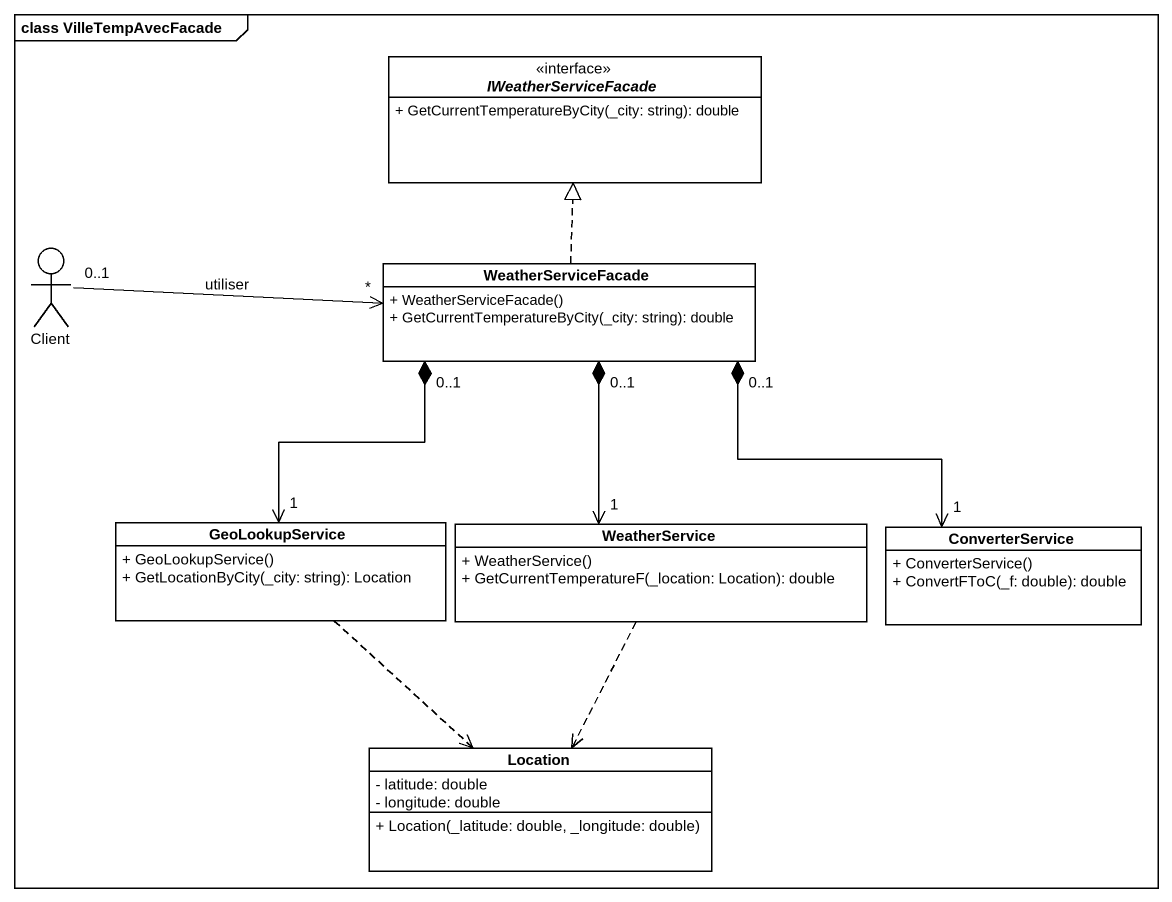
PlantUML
@startuml
mainframe class VilleTempAvecFacade
allowmixing
hide circle
hide empty members
skinparam classAttributeIconSize 0
interface IWeatherServiceFacade <<interface>> {
  + GetCurrentTemperatureByCity(_city: string): double
}
actor Client
class WeatherServiceFacade {
  + WeatherServiceFacade()
  + GetCurrentTemperatureByCity(_city: string): double
}
class GeoLookupService {
  + GeoLookupService()
  + GetLocationByCity(_city: string): Location
}
class WeatherService {
  + WeatherService()
  + GetCurrentTemperatureF(_location: Location): double
}
class ConverterService {
  + ConverterService()
  + ConvertFToC(_f: double): double
}
class Location {
  - latitude: double
  - longitude: double
  + Location(_latitude: double, _longitude: double)
}
Client "0..1" -right-> "*" WeatherServiceFacade : utiliser
WeatherServiceFacade .up.|> IWeatherServiceFacade
GeoLookupService "1" <-up-* "0..1" WeatherServiceFacade
GeoLookupService ..> Location
GeoLookupService ..> Location
WeatherService "1" <-up-* "0..1" WeatherServiceFacade
WeatherService ..> Location
WeatherService ..> Location
ConverterService "1" <-left-* "0..1" WeatherServiceFacade
@enduml
